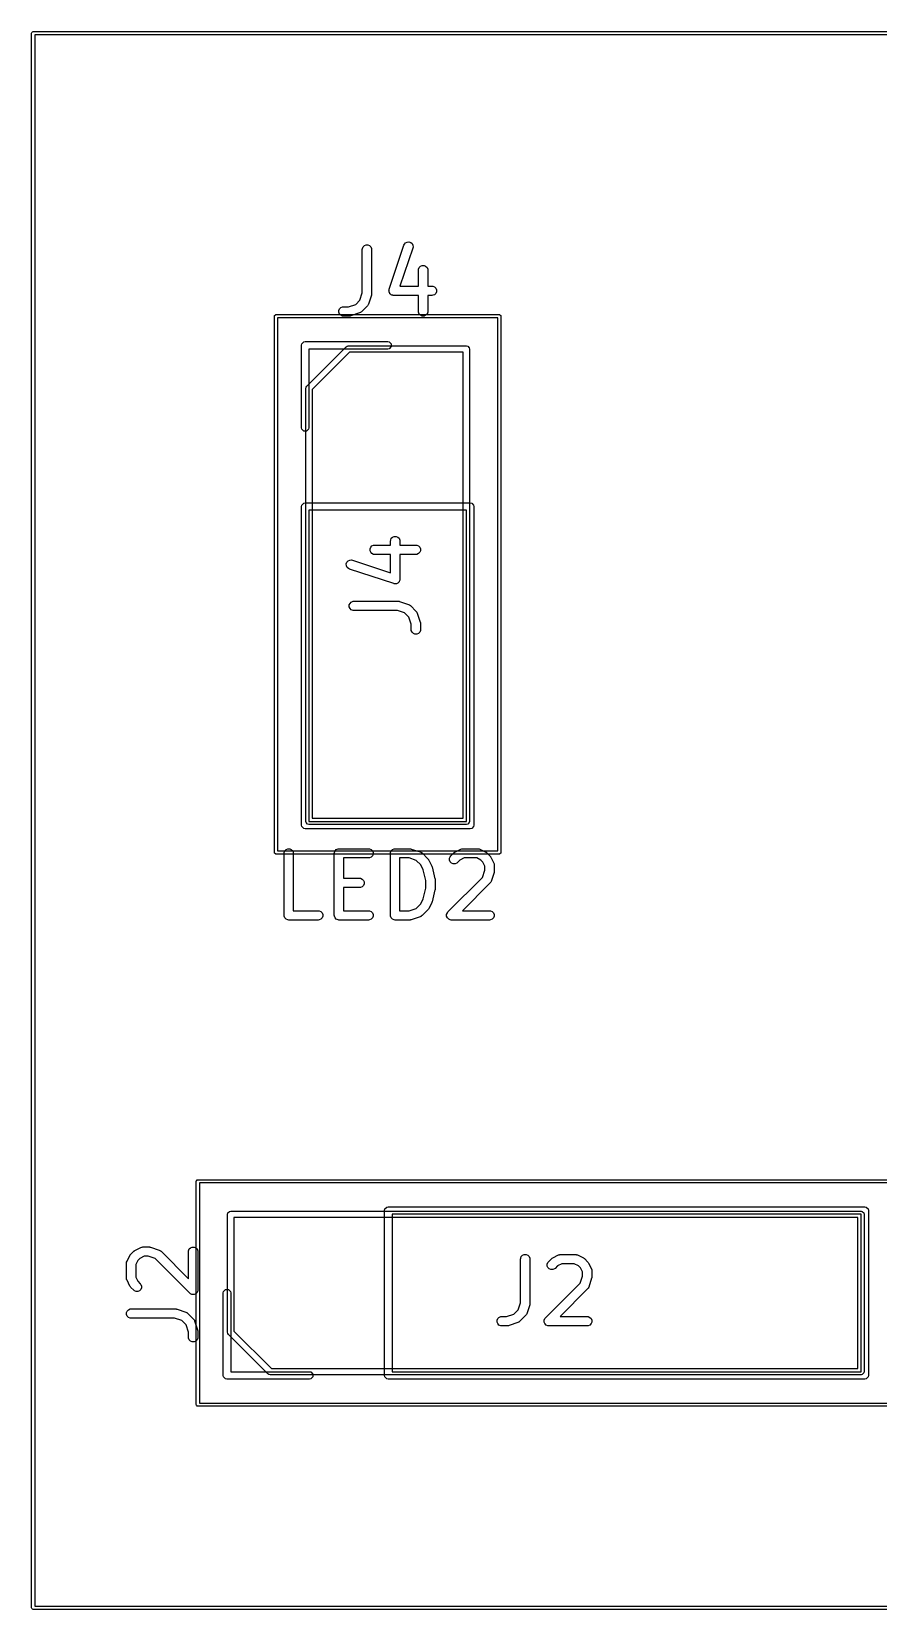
# Model space of a CAD drawing. Extents: x 0 to 1.5, y -1 to 0.
# Drawn here: x -0.001 to 0.536, y -1.001 to 0.001 of the extents above; entities that cross this region are included whole.
import ezdxf

# ---------------------------------------------------------------- set-up
doc = ezdxf.new("R2010")
doc.units = 0
doc.header["$MEASUREMENT"] = 0
doc.layers.add('BLACK', color=7, linetype='CONTINUOUS')

msp = doc.modelspace()

# ---------------------------------------------------------------- linework, layer by layer
at = {"layer": 'BLACK', "linetype": 'CONTINUOUS'}
for p, q in [((-0.001, 0), (-0.0009, 0.0004)), ((-0.001, -1), (-0.001, 0)), ((-0.0009, 0.0004), (-0.0004, 0.0009)), ((-0.0004, 0.0009), (0, 0.001)), ((0, 0.001), (1.5, 0.001)), ((0.001, -0.001), (0.001, -0.999)), ((1.499, -0.001), (0.001, -0.001)), ((0.2089, -0.1374), (0.209, -0.1368)), ((0.2089, -0.165), (0.2089, -0.1374)), ((0.209, -0.1368), (0.2094, -0.1358)), ((0.2094, -0.1358), (0.2102, -0.1349)), ((0.2102, -0.1349), (0.2113, -0.1345)), ((0.2113, -0.1345), (0.2125, -0.1345)), ((0.2125, -0.1345), (0.2135, -0.1349)), ((0.2135, -0.1349), (0.2143, -0.1358)), ((0.2143, -0.1358), (0.2148, -0.1368)), ((0.2148, -0.1368), (0.2148, -0.1374)), ((0.2148, -0.1374), (0.2148, -0.1655)), ((0.2259, -0.1627), (0.2353, -0.1346)), ((0.2409, -0.1365), (0.2328, -0.1607)), ((0.2353, -0.1346), (0.2356, -0.1341)), ((0.2356, -0.1341), (0.2363, -0.1332)), ((0.2363, -0.1332), (0.2373, -0.1327)), ((0.2373, -0.1327), (0.2385, -0.1326)), ((0.2385, -0.1326), (0.2396, -0.133)), ((0.2396, -0.133), (0.2405, -0.1337)), ((0.2405, -0.1337), (0.241, -0.1347)), ((0.2411, -0.1359), (0.2409, -0.1365)), ((0.241, -0.1347), (0.2411, -0.1359)), ((0.2445, -0.1505), (0.2446, -0.1499)), ((0.2446, -0.1499), (0.245, -0.1489)), ((0.245, -0.1489), (0.2459, -0.1481)), ((0.2459, -0.1481), (0.2469, -0.1476)), ((0.2469, -0.1476), (0.2481, -0.1476)), ((0.2481, -0.1476), (0.2491, -0.1481)), ((0.2491, -0.1481), (0.25, -0.1489)), ((0.25, -0.1489), (0.2504, -0.1499)), ((0.2504, -0.1499), (0.2504, -0.1505)), ((0.2445, -0.1607), (0.2445, -0.1505)), ((0.2504, -0.1505), (0.2504, -0.1607)), ((0.2047, -0.1723), (0.2074, -0.1695)), ((0.2074, -0.1695), (0.2089, -0.165)), ((0.2147, -0.1664), (0.2128, -0.1721)), ((0.2148, -0.1661), (0.2147, -0.1662)), ((0.2147, -0.1662), (0.2147, -0.1664)), ((0.2148, -0.1655), (0.2148, -0.1658)), ((0.2148, -0.1658), (0.2148, -0.1659)), ((0.2148, -0.1659), (0.2148, -0.166)), ((0.2148, -0.166), (0.2148, -0.1661)), ((0.2258, -0.1633), (0.2259, -0.1631)), ((0.2259, -0.1637), (0.2258, -0.1633)), ((0.2259, -0.163), (0.2259, -0.1627)), ((0.2259, -0.1631), (0.2259, -0.163)), ((0.2259, -0.1631), (0.2259, -0.1631)), ((0.2259, -0.1642), (0.2259, -0.1637)), ((0.2259, -0.1643), (0.2259, -0.1642)), ((0.2259, -0.1644), (0.2259, -0.1643)), ((0.2261, -0.1648), (0.2259, -0.1644)), ((0.2263, -0.1653), (0.2261, -0.1648)), ((0.2264, -0.1654), (0.2263, -0.1653)), ((0.2264, -0.1655), (0.2264, -0.1654)), ((0.2268, -0.1658), (0.2264, -0.1655)), ((0.2271, -0.1661), (0.2268, -0.1658)), ((0.2272, -0.1661), (0.2271, -0.1661)), ((0.2273, -0.1662), (0.2272, -0.1661)), ((0.2277, -0.1664), (0.2273, -0.1662)), ((0.2282, -0.1665), (0.2277, -0.1664)), ((0.2283, -0.1666), (0.2282, -0.1665)), ((0.2284, -0.1666), (0.2283, -0.1666)), ((0.2285, -0.1666), (0.2284, -0.1666)), ((0.2287, -0.1666), (0.2285, -0.1666)), ((0.2445, -0.1666), (0.2287, -0.1666)), ((0.2328, -0.1607), (0.2445, -0.1607)), ((0.2445, -0.1768), (0.2445, -0.1666)), ((0.2504, -0.1607), (0.2531, -0.1607)), ((0.2531, -0.1666), (0.2504, -0.1666)), ((0.2504, -0.1666), (0.2504, -0.1768)), ((0.2531, -0.1607), (0.2537, -0.1607)), ((0.2537, -0.1665), (0.2531, -0.1666)), ((0.2537, -0.1607), (0.2548, -0.1612)), ((0.2548, -0.1661), (0.2537, -0.1665)), ((0.2548, -0.1612), (0.2556, -0.162)), ((0.2556, -0.1653), (0.2548, -0.1661)), ((0.2556, -0.162), (0.256, -0.1631)), ((0.256, -0.1642), (0.2556, -0.1653)), ((0.256, -0.1631), (0.256, -0.1642)), ((0.1531, -0.1797), (0.1532, -0.1793)), ((0.1531, -0.5203), (0.1531, -0.1797)), ((0.1532, -0.1793), (0.1538, -0.1788)), ((0.1538, -0.1788), (0.1541, -0.1787)), ((0.1541, -0.1787), (0.2959, -0.1787)), ((0.194, -0.1762), (0.1944, -0.1751)), ((0.194, -0.1773), (0.194, -0.1762)), ((0.1944, -0.1784), (0.194, -0.1773)), ((0.1944, -0.1751), (0.1952, -0.1743)), ((0.1952, -0.1792), (0.1944, -0.1784)), ((0.1952, -0.1743), (0.1963, -0.1739)), ((0.1963, -0.1797), (0.1952, -0.1792)), ((0.1963, -0.1739), (0.1969, -0.1738)), ((0.1969, -0.1797), (0.1963, -0.1797)), ((0.1969, -0.1738), (0.2001, -0.1738)), ((0.2006, -0.1797), (0.1969, -0.1797)), ((0.2001, -0.1738), (0.2047, -0.1723)), ((0.2009, -0.1797), (0.2006, -0.1797)), ((0.201, -0.1797), (0.2009, -0.1797)), ((0.2011, -0.1797), (0.201, -0.1797)), ((0.2012, -0.1797), (0.2011, -0.1797)), ((0.2013, -0.1796), (0.2012, -0.1797)), ((0.2016, -0.1796), (0.2013, -0.1796)), ((0.2072, -0.1777), (0.2016, -0.1796)), ((0.2077, -0.1775), (0.2072, -0.1777)), ((0.2078, -0.1774), (0.2077, -0.1775)), ((0.2079, -0.1773), (0.2078, -0.1774)), ((0.2083, -0.177), (0.2079, -0.1773)), ((0.2121, -0.1732), (0.2083, -0.177)), ((0.2125, -0.1728), (0.2121, -0.1732)), ((0.2126, -0.1726), (0.2125, -0.1727)), ((0.2125, -0.1727), (0.2125, -0.1728)), ((0.2128, -0.1721), (0.2126, -0.1726)), ((0.2446, -0.1773), (0.2445, -0.1768)), ((0.245, -0.1784), (0.2446, -0.1773)), ((0.2459, -0.1792), (0.245, -0.1784)), ((0.2469, -0.1797), (0.2459, -0.1792)), ((0.2481, -0.1797), (0.2469, -0.1797)), ((0.2491, -0.1792), (0.2481, -0.1797)), ((0.25, -0.1784), (0.2491, -0.1792)), ((0.2504, -0.1773), (0.25, -0.1784)), ((0.2504, -0.1768), (0.2504, -0.1773)), ((0.2959, -0.1787), (0.2962, -0.1788)), ((0.2962, -0.1788), (0.2968, -0.1793)), ((0.2968, -0.1793), (0.2969, -0.1797)), ((0.2969, -0.1797), (0.2969, -0.5203)), ((0.1551, -0.1807), (0.1551, -0.5193)), ((0.2949, -0.1807), (0.1551, -0.1807)), ((0.2949, -0.5193), (0.2949, -0.1807)), ((0.1703, -0.1982), (0.1705, -0.1973)), ((0.1703, -0.2506), (0.1703, -0.1982)), ((0.1705, -0.1973), (0.1717, -0.196)), ((0.1717, -0.196), (0.1726, -0.1959)), ((0.1726, -0.1959), (0.225, -0.1959)), ((0.1736, -0.2242), (0.1986, -0.1992)), ((0.1986, -0.1992), (0.1992, -0.1988)), ((0.1992, -0.1988), (0.2, -0.1986)), ((0.2, -0.1986), (0.275, -0.1986)), ((0.225, -0.1959), (0.2259, -0.196)), ((0.2259, -0.196), (0.2272, -0.1973)), ((0.2272, -0.1991), (0.2259, -0.2004)), ((0.2272, -0.1973), (0.2272, -0.1991)), ((0.275, -0.1986), (0.2758, -0.1988)), ((0.2758, -0.1988), (0.2768, -0.1998)), ((0.2768, -0.1998), (0.277, -0.2006)), ((0.225, -0.2006), (0.175, -0.2006)), ((0.175, -0.2006), (0.175, -0.2506)), ((0.2008, -0.2026), (0.177, -0.2264)), ((0.273, -0.2026), (0.2008, -0.2026)), ((0.2259, -0.2004), (0.225, -0.2006)), ((0.273, -0.4986), (0.273, -0.2026)), ((0.277, -0.2006), (0.277, -0.5006)), ((0.173, -0.2256), (0.1732, -0.2248)), ((0.173, -0.5006), (0.173, -0.2256)), ((0.1732, -0.2248), (0.1736, -0.2242)), ((0.177, -0.2264), (0.177, -0.4986)), ((0.1705, -0.2515), (0.1703, -0.2506)), ((0.1717, -0.2528), (0.1705, -0.2515)), ((0.1735, -0.2528), (0.1717, -0.2528)), ((0.1748, -0.2515), (0.1735, -0.2528)), ((0.175, -0.2506), (0.1748, -0.2515)), ((0.1703, -0.3006), (0.1705, -0.2997)), ((0.1703, -0.503), (0.1703, -0.3006)), ((0.1705, -0.2997), (0.1717, -0.2984)), ((0.1717, -0.2984), (0.1726, -0.2982)), ((0.1726, -0.2982), (0.2774, -0.2982)), ((0.2774, -0.2982), (0.2783, -0.2984)), ((0.2783, -0.2984), (0.2795, -0.2997)), ((0.2795, -0.2997), (0.2797, -0.3006)), ((0.2797, -0.3006), (0.2797, -0.503)), ((0.175, -0.303), (0.175, -0.5006)), ((0.275, -0.303), (0.175, -0.303)), ((0.275, -0.5006), (0.275, -0.303)), ((0.2273, -0.3208), (0.2281, -0.32)), ((0.2281, -0.32), (0.2292, -0.3196)), ((0.2292, -0.3196), (0.2304, -0.3196)), ((0.2304, -0.3196), (0.2314, -0.32)), ((0.2314, -0.32), (0.2322, -0.3208)), ((0.2138, -0.3275), (0.2142, -0.3265)), ((0.2138, -0.3287), (0.2138, -0.3275)), ((0.2142, -0.3297), (0.2138, -0.3287)), ((0.2142, -0.3265), (0.215, -0.3256)), ((0.215, -0.3305), (0.2142, -0.3297)), ((0.215, -0.3256), (0.2161, -0.3252)), ((0.2161, -0.331), (0.215, -0.3305)), ((0.2161, -0.3252), (0.2167, -0.3251)), ((0.2167, -0.3251), (0.2268, -0.3251)), ((0.2268, -0.3225), (0.2269, -0.3219)), ((0.2268, -0.3251), (0.2268, -0.3225)), ((0.2269, -0.3219), (0.2273, -0.3208)), ((0.2322, -0.3208), (0.2327, -0.3219)), ((0.2327, -0.3219), (0.2327, -0.3225)), ((0.2327, -0.3225), (0.2327, -0.3251)), ((0.2327, -0.3251), (0.2429, -0.3251)), ((0.2429, -0.3251), (0.2435, -0.3252)), ((0.2435, -0.3252), (0.2445, -0.3256)), ((0.2445, -0.3305), (0.2435, -0.331)), ((0.2445, -0.3256), (0.2454, -0.3265)), ((0.2454, -0.3297), (0.2445, -0.3305)), ((0.2454, -0.3265), (0.2458, -0.3275)), ((0.2458, -0.3287), (0.2454, -0.3297)), ((0.2458, -0.3275), (0.2458, -0.3287)), ((0.1987, -0.3371), (0.1991, -0.336)), ((0.1988, -0.3382), (0.1987, -0.3371)), ((0.1993, -0.3393), (0.1988, -0.3382)), ((0.1991, -0.336), (0.1999, -0.3351)), ((0.2002, -0.34), (0.1993, -0.3393)), ((0.1999, -0.3351), (0.2009, -0.3346)), ((0.2007, -0.3403), (0.2002, -0.34)), ((0.2288, -0.3496), (0.2007, -0.3403)), ((0.2009, -0.3346), (0.202, -0.3345)), ((0.202, -0.3345), (0.2026, -0.3347)), ((0.2026, -0.3347), (0.2268, -0.3427)), ((0.2167, -0.331), (0.2161, -0.331)), ((0.2268, -0.331), (0.2167, -0.331)), ((0.2268, -0.3427), (0.2268, -0.331)), ((0.2429, -0.331), (0.2327, -0.331)), ((0.2327, -0.331), (0.2327, -0.3468)), ((0.2435, -0.331), (0.2429, -0.331)), ((0.2291, -0.3497), (0.2288, -0.3496)), ((0.2292, -0.3497), (0.2291, -0.3497)), ((0.2293, -0.3497), (0.2292, -0.3497)), ((0.2294, -0.3498), (0.2293, -0.3497)), ((0.2299, -0.3497), (0.2294, -0.3498)), ((0.2304, -0.3497), (0.2299, -0.3497)), ((0.2305, -0.3497), (0.2304, -0.3497)), ((0.2306, -0.3497), (0.2305, -0.3497)), ((0.231, -0.3495), (0.2306, -0.3497)), ((0.2314, -0.3493), (0.231, -0.3495)), ((0.2315, -0.3492), (0.2314, -0.3493)), ((0.2316, -0.3492), (0.2315, -0.3492)), ((0.2319, -0.3488), (0.2316, -0.3492)), ((0.2322, -0.3485), (0.2319, -0.3488)), ((0.2323, -0.3484), (0.2322, -0.3485)), ((0.2325, -0.3479), (0.2323, -0.3483)), ((0.2323, -0.3483), (0.2323, -0.3484)), ((0.2327, -0.3474), (0.2325, -0.3479)), ((0.2327, -0.3468), (0.2327, -0.3471)), ((0.2327, -0.3471), (0.2327, -0.3472)), ((0.2327, -0.3472), (0.2327, -0.3473)), ((0.2327, -0.3473), (0.2327, -0.3474)), ((0.2006, -0.3631), (0.2011, -0.3621)), ((0.2006, -0.3643), (0.2006, -0.3631)), ((0.2011, -0.3654), (0.2006, -0.3643)), ((0.2011, -0.3621), (0.2019, -0.3613)), ((0.2019, -0.3662), (0.2011, -0.3654)), ((0.2019, -0.3613), (0.203, -0.3608)), ((0.203, -0.3666), (0.2019, -0.3662)), ((0.203, -0.3608), (0.2035, -0.3608)), ((0.2035, -0.3667), (0.203, -0.3666)), ((0.2035, -0.3608), (0.2317, -0.3608)), ((0.2312, -0.3667), (0.2035, -0.3667)), ((0.2357, -0.3682), (0.2312, -0.3667)), ((0.2317, -0.3608), (0.2319, -0.3608)), ((0.2319, -0.3608), (0.232, -0.3608)), ((0.232, -0.3608), (0.2321, -0.3608)), ((0.2321, -0.3608), (0.2322, -0.3608)), ((0.2322, -0.3608), (0.2323, -0.3608)), ((0.2323, -0.3608), (0.2326, -0.3609)), ((0.2326, -0.3609), (0.2382, -0.3628)), ((0.2385, -0.3709), (0.2357, -0.3682)), ((0.2382, -0.3628), (0.2387, -0.363)), ((0.2387, -0.363), (0.2388, -0.3631)), ((0.2388, -0.3631), (0.2389, -0.3631)), ((0.2389, -0.3631), (0.2394, -0.3635)), ((0.2394, -0.3635), (0.2431, -0.3673)), ((0.2431, -0.3673), (0.2435, -0.3677)), ((0.2435, -0.3677), (0.2435, -0.3678)), ((0.2435, -0.3678), (0.2436, -0.3679)), ((0.2436, -0.3679), (0.2438, -0.3684)), ((0.2438, -0.3684), (0.2457, -0.374)), ((0.24, -0.3754), (0.2385, -0.3709)), ((0.24, -0.3787), (0.24, -0.3754)), ((0.24, -0.3793), (0.24, -0.3787)), ((0.2405, -0.3804), (0.24, -0.3793)), ((0.2413, -0.3812), (0.2405, -0.3804)), ((0.2454, -0.3804), (0.2445, -0.3812)), ((0.2458, -0.3793), (0.2454, -0.3804)), ((0.2457, -0.374), (0.2458, -0.3743)), ((0.2458, -0.3743), (0.2458, -0.3744)), ((0.2458, -0.3744), (0.2458, -0.3745)), ((0.2458, -0.3745), (0.2458, -0.3746)), ((0.2458, -0.3746), (0.2458, -0.3747)), ((0.2458, -0.3747), (0.2459, -0.375)), ((0.2459, -0.3787), (0.2458, -0.3793)), ((0.2459, -0.375), (0.2459, -0.3787)), ((0.2423, -0.3816), (0.2413, -0.3812)), ((0.2435, -0.3816), (0.2423, -0.3816)), ((0.2445, -0.3812), (0.2435, -0.3816)), ((0.1732, -0.5013), (0.173, -0.5006)), ((0.175, -0.5006), (0.275, -0.5006)), ((0.177, -0.4986), (0.273, -0.4986)), ((0.277, -0.5006), (0.2768, -0.5013)), ((0.1705, -0.5039), (0.1703, -0.503)), ((0.1717, -0.5051), (0.1705, -0.5039)), ((0.1726, -0.5053), (0.1717, -0.5051)), ((0.2774, -0.5053), (0.1726, -0.5053)), ((0.1742, -0.5024), (0.1732, -0.5013)), ((0.175, -0.5026), (0.1742, -0.5024)), ((0.275, -0.5026), (0.175, -0.5026)), ((0.2758, -0.5024), (0.275, -0.5026)), ((0.2768, -0.5013), (0.2758, -0.5024)), ((0.2783, -0.5051), (0.2774, -0.5053)), ((0.2795, -0.5039), (0.2783, -0.5051)), ((0.2797, -0.503), (0.2795, -0.5039)), ((0.1532, -0.5207), (0.1531, -0.5203)), ((0.1538, -0.5212), (0.1532, -0.5207)), ((0.1551, -0.5193), (0.2949, -0.5193)), ((0.1592, -0.5209), (0.1593, -0.5203)), ((0.1592, -0.5602), (0.1592, -0.5209)), ((0.1593, -0.5203), (0.1597, -0.5192)), ((0.1597, -0.5192), (0.1606, -0.5184)), ((0.1606, -0.5184), (0.1616, -0.518)), ((0.1616, -0.518), (0.1628, -0.518)), ((0.1628, -0.518), (0.1638, -0.5184)), ((0.1638, -0.5184), (0.1647, -0.5192)), ((0.1647, -0.5192), (0.1651, -0.5203)), ((0.1651, -0.5203), (0.1651, -0.5209)), ((0.1651, -0.5209), (0.1651, -0.5573)), ((0.1911, -0.5209), (0.1912, -0.5203)), ((0.1911, -0.5602), (0.1911, -0.5209)), ((0.1912, -0.5203), (0.1916, -0.5192)), ((0.1916, -0.5192), (0.1924, -0.5184)), ((0.1924, -0.5184), (0.1935, -0.518)), ((0.1935, -0.518), (0.1941, -0.5179)), ((0.1941, -0.5179), (0.2128, -0.5179)), ((0.2128, -0.5179), (0.2134, -0.518)), ((0.2134, -0.518), (0.2145, -0.5184)), ((0.2145, -0.5184), (0.2153, -0.5192)), ((0.2153, -0.5192), (0.2157, -0.5203)), ((0.2157, -0.5203), (0.2157, -0.5214)), ((0.2267, -0.5209), (0.2268, -0.5203)), ((0.2267, -0.5602), (0.2267, -0.5209)), ((0.2268, -0.5203), (0.2272, -0.5192)), ((0.2272, -0.5192), (0.228, -0.5184)), ((0.228, -0.5184), (0.2291, -0.518)), ((0.2291, -0.518), (0.2297, -0.5179)), ((0.2297, -0.5179), (0.2391, -0.5179)), ((0.2391, -0.5179), (0.2394, -0.5179)), ((0.2394, -0.5179), (0.2394, -0.5179)), ((0.2394, -0.5179), (0.2395, -0.518)), ((0.2395, -0.518), (0.2396, -0.518)), ((0.2396, -0.518), (0.2397, -0.518)), ((0.2397, -0.518), (0.24, -0.5181)), ((0.24, -0.5181), (0.2456, -0.5199)), ((0.2456, -0.5199), (0.2461, -0.5202)), ((0.2461, -0.5202), (0.2462, -0.5202)), ((0.2462, -0.5202), (0.2463, -0.5203)), ((0.2463, -0.5203), (0.2468, -0.5206)), ((0.2468, -0.5206), (0.2505, -0.5244)), ((0.2651, -0.5225), (0.267, -0.5206)), ((0.267, -0.5206), (0.2672, -0.5205)), ((0.2672, -0.5204), (0.2673, -0.5203)), ((0.2672, -0.5205), (0.2672, -0.5204)), ((0.2673, -0.5203), (0.2674, -0.5203)), ((0.2674, -0.5203), (0.2675, -0.5202)), ((0.2675, -0.5202), (0.2677, -0.5201)), ((0.2677, -0.5201), (0.2715, -0.5182)), ((0.2715, -0.5182), (0.272, -0.518)), ((0.272, -0.518), (0.2721, -0.518)), ((0.2721, -0.518), (0.2722, -0.518)), ((0.2722, -0.518), (0.2728, -0.5179)), ((0.2728, -0.5179), (0.2822, -0.5179)), ((0.2822, -0.5179), (0.2828, -0.518)), ((0.2828, -0.518), (0.2829, -0.518)), ((0.2829, -0.518), (0.283, -0.518)), ((0.283, -0.518), (0.2835, -0.5182)), ((0.2835, -0.5182), (0.2873, -0.5201)), ((0.2873, -0.5201), (0.2875, -0.5202)), ((0.2875, -0.5202), (0.2876, -0.5203)), ((0.2876, -0.5203), (0.2877, -0.5203)), ((0.2877, -0.5203), (0.2877, -0.5204)), ((0.2877, -0.5204), (0.2878, -0.5205)), ((0.2878, -0.5205), (0.288, -0.5206)), ((0.288, -0.5206), (0.2899, -0.5225)), ((0.2968, -0.5207), (0.2962, -0.5212)), ((0.2969, -0.5203), (0.2968, -0.5207)), ((0.1541, -0.5213), (0.1538, -0.5212)), ((0.2959, -0.5213), (0.1541, -0.5213)), ((0.2128, -0.5238), (0.197, -0.5238)), ((0.197, -0.5238), (0.197, -0.5367)), ((0.2134, -0.5238), (0.2128, -0.5238)), ((0.2145, -0.5233), (0.2134, -0.5238)), ((0.2153, -0.5225), (0.2145, -0.5233)), ((0.2157, -0.5214), (0.2153, -0.5225)), ((0.2386, -0.5238), (0.2326, -0.5238)), ((0.2326, -0.5238), (0.2326, -0.5573)), ((0.2431, -0.5253), (0.2386, -0.5238)), ((0.246, -0.5282), (0.2431, -0.5253)), ((0.2475, -0.5313), (0.246, -0.5282)), ((0.2505, -0.5244), (0.2507, -0.5246)), ((0.2507, -0.5246), (0.2508, -0.5247)), ((0.2508, -0.5247), (0.2508, -0.5248)), ((0.2508, -0.5248), (0.2509, -0.5248)), ((0.2509, -0.5248), (0.2509, -0.5249)), ((0.2509, -0.5249), (0.2511, -0.5252)), ((0.2511, -0.5252), (0.253, -0.5289)), ((0.253, -0.5289), (0.253, -0.529)), ((0.253, -0.529), (0.253, -0.529)), ((0.253, -0.529), (0.2531, -0.5292)), ((0.2531, -0.5292), (0.2532, -0.5295)), ((0.2532, -0.5295), (0.2532, -0.5295)), ((0.2532, -0.5295), (0.2532, -0.5295)), ((0.2532, -0.5295), (0.255, -0.537)), ((0.2643, -0.524), (0.2647, -0.523)), ((0.2643, -0.5252), (0.2643, -0.524)), ((0.2647, -0.5262), (0.2643, -0.5252)), ((0.2647, -0.523), (0.2651, -0.5225)), ((0.2655, -0.5271), (0.2647, -0.5262)), ((0.2666, -0.5275), (0.2655, -0.5271)), ((0.2678, -0.5275), (0.2666, -0.5275)), ((0.2688, -0.5271), (0.2678, -0.5275)), ((0.2693, -0.5267), (0.2688, -0.5271)), ((0.2708, -0.5252), (0.2693, -0.5267)), ((0.2735, -0.5238), (0.2708, -0.5252)), ((0.2815, -0.5238), (0.2735, -0.5238)), ((0.2842, -0.5252), (0.2815, -0.5238)), ((0.2854, -0.5264), (0.2842, -0.5252)), ((0.2867, -0.5291), (0.2854, -0.5264)), ((0.2867, -0.5316), (0.2867, -0.5291)), ((0.2899, -0.5225), (0.2901, -0.5227)), ((0.2901, -0.5227), (0.2901, -0.5228)), ((0.2901, -0.5228), (0.2902, -0.5229)), ((0.2902, -0.5229), (0.2903, -0.523)), ((0.2903, -0.523), (0.2903, -0.523)), ((0.2903, -0.523), (0.2904, -0.5233)), ((0.2904, -0.5233), (0.2923, -0.527)), ((0.2923, -0.527), (0.2925, -0.5276)), ((0.2925, -0.5276), (0.2925, -0.5277)), ((0.2925, -0.5277), (0.2926, -0.5278)), ((0.2926, -0.5278), (0.2926, -0.5284)), ((0.2926, -0.5284), (0.2926, -0.5321)), ((0.2962, -0.5212), (0.2959, -0.5213)), ((0.197, -0.5367), (0.2072, -0.5367)), ((0.2072, -0.5367), (0.2078, -0.5367)), ((0.2078, -0.5367), (0.2088, -0.5372)), ((0.2088, -0.5372), (0.2096, -0.538)), ((0.2096, -0.538), (0.2101, -0.539)), ((0.2101, -0.5402), (0.2096, -0.5412)), ((0.2101, -0.539), (0.2101, -0.5402)), ((0.2492, -0.5381), (0.2475, -0.5313)), ((0.2492, -0.543), (0.2492, -0.5381)), ((0.255, -0.537), (0.2551, -0.5371)), ((0.2551, -0.5371), (0.2551, -0.5372)), ((0.2551, -0.5372), (0.2551, -0.5374)), ((0.2551, -0.5374), (0.2551, -0.5376)), ((0.2551, -0.5376), (0.2551, -0.5376)), ((0.2551, -0.5376), (0.2551, -0.5377)), ((0.2551, -0.5377), (0.2551, -0.5434)), ((0.2632, -0.5581), (0.2852, -0.5361)), ((0.2899, -0.5398), (0.2724, -0.5573)), ((0.2852, -0.5361), (0.2867, -0.5316)), ((0.2903, -0.5394), (0.2899, -0.5398)), ((0.2904, -0.5392), (0.2903, -0.5393)), ((0.2903, -0.5393), (0.2903, -0.5394)), ((0.2906, -0.5387), (0.2904, -0.5392)), ((0.2925, -0.533), (0.2906, -0.5387)), ((0.2926, -0.5327), (0.2925, -0.5328)), ((0.2925, -0.5328), (0.2925, -0.533)), ((0.2926, -0.5321), (0.2926, -0.5324)), ((0.2926, -0.5324), (0.2926, -0.5325)), ((0.2926, -0.5325), (0.2926, -0.5326)), ((0.2926, -0.5326), (0.2926, -0.5327)), ((0.2072, -0.5426), (0.197, -0.5426)), ((0.197, -0.5426), (0.197, -0.5573)), ((0.2078, -0.5425), (0.2072, -0.5426)), ((0.2088, -0.5421), (0.2078, -0.5425)), ((0.2096, -0.5412), (0.2088, -0.5421)), ((0.246, -0.5529), (0.2475, -0.5498)), ((0.2475, -0.5498), (0.2492, -0.543)), ((0.255, -0.5441), (0.2532, -0.5516)), ((0.2551, -0.544), (0.255, -0.5441)), ((0.2551, -0.5434), (0.2551, -0.5435)), ((0.2551, -0.5435), (0.2551, -0.5435)), ((0.2551, -0.5435), (0.2551, -0.5437)), ((0.2551, -0.5437), (0.2551, -0.5439)), ((0.2551, -0.5439), (0.2551, -0.544)), ((0.1593, -0.5608), (0.1592, -0.5602)), ((0.1597, -0.5619), (0.1593, -0.5608)), ((0.1651, -0.5573), (0.1809, -0.5573)), ((0.1809, -0.5573), (0.1815, -0.5573)), ((0.1815, -0.5573), (0.1826, -0.5578)), ((0.1826, -0.5578), (0.1834, -0.5586)), ((0.1834, -0.5586), (0.1838, -0.5597)), ((0.1838, -0.5608), (0.1834, -0.5619)), ((0.1838, -0.5597), (0.1838, -0.5608)), ((0.1912, -0.5608), (0.1911, -0.5602)), ((0.1916, -0.5619), (0.1912, -0.5608)), ((0.197, -0.5573), (0.2128, -0.5573)), ((0.2128, -0.5573), (0.2134, -0.5573)), ((0.2134, -0.5573), (0.2145, -0.5578)), ((0.2145, -0.5578), (0.2153, -0.5586)), ((0.2153, -0.5586), (0.2157, -0.5597)), ((0.2157, -0.5608), (0.2153, -0.5619)), ((0.2157, -0.5597), (0.2157, -0.5608)), ((0.2268, -0.5608), (0.2267, -0.5602)), ((0.2272, -0.5619), (0.2268, -0.5608)), ((0.2326, -0.5573), (0.2386, -0.5573)), ((0.2386, -0.5573), (0.2431, -0.5558)), ((0.2431, -0.5558), (0.246, -0.5529)), ((0.2461, -0.5609), (0.2456, -0.5612)), ((0.2462, -0.5609), (0.2461, -0.5609)), ((0.2463, -0.5608), (0.2462, -0.5609)), ((0.2468, -0.5604), (0.2463, -0.5608)), ((0.2505, -0.5567), (0.2468, -0.5604)), ((0.2507, -0.5565), (0.2505, -0.5567)), ((0.2508, -0.5564), (0.2507, -0.5565)), ((0.2509, -0.5562), (0.2508, -0.5563)), ((0.2508, -0.5563), (0.2508, -0.5564)), ((0.2511, -0.5559), (0.2509, -0.5562)), ((0.2509, -0.5562), (0.2509, -0.5562)), ((0.253, -0.5522), (0.2511, -0.5559)), ((0.2531, -0.5519), (0.253, -0.5521)), ((0.253, -0.5521), (0.253, -0.5521)), ((0.253, -0.5521), (0.253, -0.5522)), ((0.2532, -0.5516), (0.2531, -0.5519)), ((0.2532, -0.5516), (0.2532, -0.5516)), ((0.2532, -0.5516), (0.2532, -0.5516)), ((0.2624, -0.5597), (0.2629, -0.5586)), ((0.2624, -0.5608), (0.2624, -0.5597)), ((0.2629, -0.5619), (0.2624, -0.5608)), ((0.2629, -0.5586), (0.2632, -0.5581)), ((0.2724, -0.5573), (0.2897, -0.5573)), ((0.2897, -0.5573), (0.2903, -0.5573)), ((0.2903, -0.5573), (0.2913, -0.5578)), ((0.2913, -0.5578), (0.2921, -0.5586)), ((0.2921, -0.5586), (0.2926, -0.5597)), ((0.2926, -0.5608), (0.2921, -0.5619)), ((0.2926, -0.5597), (0.2926, -0.5608)), ((0.1606, -0.5627), (0.1597, -0.5619)), ((0.1616, -0.5631), (0.1606, -0.5627)), ((0.1622, -0.5632), (0.1616, -0.5631)), ((0.1809, -0.5632), (0.1622, -0.5632)), ((0.1815, -0.5631), (0.1809, -0.5632)), ((0.1826, -0.5627), (0.1815, -0.5631)), ((0.1834, -0.5619), (0.1826, -0.5627)), ((0.1924, -0.5627), (0.1916, -0.5619)), ((0.1935, -0.5631), (0.1924, -0.5627)), ((0.1941, -0.5632), (0.1935, -0.5631)), ((0.2128, -0.5632), (0.1941, -0.5632)), ((0.2134, -0.5631), (0.2128, -0.5632)), ((0.2145, -0.5627), (0.2134, -0.5631)), ((0.2153, -0.5619), (0.2145, -0.5627)), ((0.228, -0.5627), (0.2272, -0.5619)), ((0.2291, -0.5631), (0.228, -0.5627)), ((0.2297, -0.5632), (0.2291, -0.5631)), ((0.2391, -0.5632), (0.2297, -0.5632)), ((0.2394, -0.5632), (0.2391, -0.5632)), ((0.2395, -0.5631), (0.2394, -0.5632)), ((0.2394, -0.5632), (0.2394, -0.5632)), ((0.2396, -0.5631), (0.2395, -0.5631)), ((0.2397, -0.5631), (0.2396, -0.5631)), ((0.24, -0.563), (0.2397, -0.5631)), ((0.2456, -0.5612), (0.24, -0.563)), ((0.2637, -0.5627), (0.2629, -0.5619)), ((0.2647, -0.5631), (0.2637, -0.5627)), ((0.2653, -0.5632), (0.2647, -0.5631)), ((0.2897, -0.5632), (0.2653, -0.5632)), ((0.2903, -0.5631), (0.2897, -0.5632)), ((0.2913, -0.5627), (0.2903, -0.5631)), ((0.2921, -0.5619), (0.2913, -0.5627)), ((0.1035, -0.7291), (0.1036, -0.7288)), ((0.1035, -0.8709), (0.1035, -0.7291)), ((0.1036, -0.7288), (0.1042, -0.7282)), ((0.1042, -0.7282), (0.1045, -0.7281)), ((0.1045, -0.7281), (0.5455, -0.7281)), ((0.1055, -0.7301), (0.1055, -0.8699)), ((0.5445, -0.7301), (0.1055, -0.7301)), ((0.1234, -0.75), (0.1236, -0.7492)), ((0.1234, -0.825), (0.1234, -0.75)), ((0.1236, -0.7492), (0.1246, -0.7482)), ((0.1246, -0.7482), (0.1254, -0.748)), ((0.1254, -0.748), (0.5254, -0.748)), ((0.223, -0.7476), (0.2232, -0.7467)), ((0.223, -0.8524), (0.223, -0.7476)), ((0.2232, -0.7467), (0.2245, -0.7455)), ((0.2245, -0.7455), (0.2254, -0.7453)), ((0.2254, -0.7453), (0.5278, -0.7453)), ((0.2278, -0.75), (0.2278, -0.85)), ((0.5254, -0.75), (0.2278, -0.75)), ((0.5254, -0.748), (0.5261, -0.7482)), ((0.5254, -0.85), (0.5254, -0.75)), ((0.5261, -0.7482), (0.5272, -0.7492)), ((0.5272, -0.7492), (0.5274, -0.75)), ((0.5274, -0.75), (0.5274, -0.85)), ((0.5278, -0.7453), (0.5287, -0.7455)), ((0.5287, -0.7455), (0.5299, -0.7467)), ((0.5299, -0.7467), (0.5301, -0.7476)), ((0.5301, -0.7476), (0.5301, -0.8524)), ((0.1274, -0.752), (0.1274, -0.8242)), ((0.5234, -0.752), (0.1274, -0.752)), ((0.5234, -0.848), (0.5234, -0.752)), ((0.0646, -0.773), (0.0684, -0.7711)), ((0.0684, -0.7711), (0.0689, -0.7709)), ((0.0689, -0.7709), (0.069, -0.7709)), ((0.069, -0.7709), (0.0691, -0.7709)), ((0.0691, -0.7709), (0.0697, -0.7708)), ((0.0697, -0.7708), (0.0734, -0.7708)), ((0.0734, -0.7708), (0.0737, -0.7708)), ((0.0737, -0.7708), (0.0738, -0.7708)), ((0.0738, -0.7708), (0.0739, -0.7708)), ((0.0739, -0.7708), (0.074, -0.7709)), ((0.074, -0.7709), (0.0741, -0.7709)), ((0.0741, -0.7709), (0.0744, -0.771)), ((0.0744, -0.771), (0.08, -0.7728)), ((0.0991, -0.7721), (0.0999, -0.7713)), ((0.0999, -0.7713), (0.101, -0.7709)), ((0.101, -0.7709), (0.1021, -0.7709)), ((0.1021, -0.7709), (0.1032, -0.7713)), ((0.1032, -0.7713), (0.104, -0.7721)), ((0.0592, -0.7813), (0.0593, -0.7807)), ((0.0592, -0.7906), (0.0592, -0.7813)), ((0.0593, -0.7805), (0.0596, -0.7799)), ((0.0593, -0.7806), (0.0593, -0.7805)), ((0.0593, -0.7807), (0.0593, -0.7806)), ((0.0596, -0.7799), (0.0614, -0.7762)), ((0.0614, -0.7762), (0.0616, -0.7759)), ((0.0616, -0.7759), (0.0617, -0.7758)), ((0.0616, -0.7759), (0.0616, -0.7759)), ((0.0617, -0.7757), (0.0618, -0.7756)), ((0.0617, -0.7758), (0.0617, -0.7757)), ((0.0618, -0.7756), (0.062, -0.7754)), ((0.062, -0.7754), (0.0639, -0.7735)), ((0.0639, -0.7735), (0.0641, -0.7734)), ((0.0641, -0.7733), (0.0642, -0.7732)), ((0.0641, -0.7734), (0.0641, -0.7733)), ((0.0642, -0.7732), (0.0643, -0.7732)), ((0.0643, -0.7732), (0.0644, -0.7731)), ((0.0644, -0.7731), (0.0646, -0.773)), ((0.0665, -0.7793), (0.0652, -0.7819)), ((0.0677, -0.7781), (0.0665, -0.7793)), ((0.0704, -0.7767), (0.0677, -0.7781)), ((0.073, -0.7767), (0.0704, -0.7767)), ((0.0775, -0.7782), (0.073, -0.7767)), ((0.0995, -0.8002), (0.0775, -0.7782)), ((0.08, -0.7728), (0.0805, -0.7731)), ((0.0805, -0.7731), (0.0806, -0.7731)), ((0.0806, -0.7731), (0.0807, -0.7732)), ((0.0807, -0.7732), (0.0812, -0.7735)), ((0.0812, -0.7735), (0.0986, -0.791)), ((0.0986, -0.7738), (0.0987, -0.7732)), ((0.0986, -0.791), (0.0986, -0.7738)), ((0.0987, -0.7732), (0.0991, -0.7721)), ((0.104, -0.7721), (0.1045, -0.7732)), ((0.1045, -0.7732), (0.1045, -0.7738)), ((0.1045, -0.7738), (0.1045, -0.7981)), ((0.3093, -0.7785), (0.3094, -0.778)), ((0.3093, -0.8062), (0.3093, -0.7785)), ((0.3094, -0.778), (0.3098, -0.7769)), ((0.3098, -0.7769), (0.3106, -0.7761)), ((0.3106, -0.7761), (0.3117, -0.7756)), ((0.3117, -0.7756), (0.3128, -0.7756)), ((0.3128, -0.7756), (0.3139, -0.7761)), ((0.3139, -0.7761), (0.3147, -0.7769)), ((0.3147, -0.7769), (0.3152, -0.778)), ((0.3152, -0.778), (0.3152, -0.7785)), ((0.3152, -0.7785), (0.3152, -0.8067)), ((0.3262, -0.7817), (0.3267, -0.7806)), ((0.3267, -0.7806), (0.3271, -0.7802)), ((0.3271, -0.7802), (0.3289, -0.7783)), ((0.3289, -0.7783), (0.3292, -0.7781)), ((0.3292, -0.7781), (0.3293, -0.778)), ((0.3292, -0.7781), (0.3292, -0.7781)), ((0.3293, -0.778), (0.3294, -0.778)), ((0.3294, -0.7779), (0.3297, -0.7778)), ((0.3294, -0.778), (0.3294, -0.7779)), ((0.3297, -0.7778), (0.3334, -0.7759)), ((0.3355, -0.7815), (0.3328, -0.7828)), ((0.3334, -0.7759), (0.334, -0.7757)), ((0.334, -0.7757), (0.3341, -0.7757)), ((0.3341, -0.7757), (0.3342, -0.7756)), ((0.3342, -0.7756), (0.3348, -0.7756)), ((0.3348, -0.7756), (0.3441, -0.7756)), ((0.3434, -0.7815), (0.3355, -0.7815)), ((0.3461, -0.7828), (0.3434, -0.7815)), ((0.3441, -0.7756), (0.3447, -0.7756)), ((0.3447, -0.7756), (0.3448, -0.7757)), ((0.3448, -0.7757), (0.3449, -0.7757)), ((0.3449, -0.7757), (0.3455, -0.7759)), ((0.3455, -0.7759), (0.3492, -0.7778)), ((0.3492, -0.7778), (0.3495, -0.7779)), ((0.3495, -0.7779), (0.3495, -0.778)), ((0.3495, -0.778), (0.3496, -0.778)), ((0.3496, -0.778), (0.3497, -0.7781)), ((0.3497, -0.7781), (0.3498, -0.7781)), ((0.3498, -0.7781), (0.35, -0.7783)), ((0.35, -0.7783), (0.3519, -0.7802)), ((0.3519, -0.7802), (0.352, -0.7804)), ((0.352, -0.7804), (0.3521, -0.7805)), ((0.3521, -0.7805), (0.3522, -0.7806)), ((0.3522, -0.7806), (0.3522, -0.7806)), ((0.3522, -0.7806), (0.3523, -0.7807)), ((0.3523, -0.7807), (0.3524, -0.781)), ((0.3524, -0.781), (0.3543, -0.7847)), ((0.0593, -0.7912), (0.0592, -0.7906)), ((0.0593, -0.7913), (0.0593, -0.7912)), ((0.0593, -0.7914), (0.0593, -0.7913)), ((0.0596, -0.7919), (0.0593, -0.7914)), ((0.0652, -0.7819), (0.0652, -0.7899)), ((0.0652, -0.7899), (0.0665, -0.7926)), ((0.3262, -0.7829), (0.3262, -0.7817)), ((0.3267, -0.7839), (0.3262, -0.7829)), ((0.3275, -0.7847), (0.3267, -0.7839)), ((0.3286, -0.7852), (0.3275, -0.7847)), ((0.3297, -0.7852), (0.3286, -0.7852)), ((0.3308, -0.7847), (0.3297, -0.7852)), ((0.3312, -0.7844), (0.3308, -0.7847)), ((0.3328, -0.7828), (0.3312, -0.7844)), ((0.3473, -0.784), (0.3461, -0.7828)), ((0.3472, -0.7938), (0.3487, -0.7893)), ((0.3487, -0.7867), (0.3473, -0.784)), ((0.3487, -0.7893), (0.3487, -0.7867)), ((0.3544, -0.7907), (0.3526, -0.7963)), ((0.3543, -0.7847), (0.3545, -0.7853)), ((0.3545, -0.7904), (0.3544, -0.7907)), ((0.3545, -0.7853), (0.3545, -0.7854)), ((0.3545, -0.7854), (0.3545, -0.7855)), ((0.3545, -0.7855), (0.3546, -0.786)), ((0.3546, -0.7902), (0.3545, -0.7903)), ((0.3545, -0.7903), (0.3545, -0.7904)), ((0.3545, -0.7904), (0.3545, -0.7904)), ((0.3546, -0.786), (0.3546, -0.7898)), ((0.3546, -0.7898), (0.3546, -0.7901)), ((0.3546, -0.7901), (0.3546, -0.7902)), ((0.0614, -0.7957), (0.0596, -0.7919)), ((0.0616, -0.7959), (0.0614, -0.7957)), ((0.0616, -0.796), (0.0616, -0.7959)), ((0.0617, -0.7961), (0.0616, -0.796)), ((0.0617, -0.7962), (0.0617, -0.7961)), ((0.0618, -0.7962), (0.0617, -0.7962)), ((0.062, -0.7965), (0.0618, -0.7962)), ((0.0639, -0.7983), (0.062, -0.7965)), ((0.0643, -0.7987), (0.0639, -0.7983)), ((0.0654, -0.7991), (0.0643, -0.7987)), ((0.0665, -0.7991), (0.0654, -0.7991)), ((0.0665, -0.7926), (0.068, -0.7942)), ((0.0676, -0.7987), (0.0665, -0.7991)), ((0.0684, -0.7979), (0.0676, -0.7987)), ((0.068, -0.7942), (0.0684, -0.7946)), ((0.0684, -0.7946), (0.0688, -0.7957)), ((0.0688, -0.7968), (0.0684, -0.7979)), ((0.0688, -0.7957), (0.0688, -0.7968)), ((0.0999, -0.8006), (0.0995, -0.8002)), ((0.1007, -0.8009), (0.0999, -0.8006)), ((0.101, -0.801), (0.1007, -0.8009)), ((0.1021, -0.801), (0.101, -0.801)), ((0.101, -0.801), (0.101, -0.801)), ((0.1032, -0.8006), (0.1021, -0.801)), ((0.104, -0.7998), (0.1032, -0.8006)), ((0.1043, -0.799), (0.104, -0.7998)), ((0.1045, -0.7987), (0.1043, -0.799)), ((0.1045, -0.7981), (0.1045, -0.7987)), ((0.1207, -0.8), (0.1208, -0.7991)), ((0.1207, -0.8524), (0.1207, -0.8)), ((0.1208, -0.7991), (0.1221, -0.7978)), ((0.1221, -0.7978), (0.1239, -0.7978)), ((0.1239, -0.7978), (0.1252, -0.7991)), ((0.1252, -0.7991), (0.1254, -0.8)), ((0.1254, -0.8), (0.1254, -0.85)), ((0.3252, -0.8158), (0.3472, -0.7938)), ((0.3519, -0.7975), (0.3344, -0.815)), ((0.3522, -0.797), (0.3519, -0.7975)), ((0.3523, -0.797), (0.3522, -0.797)), ((0.3526, -0.7963), (0.3523, -0.7969)), ((0.3523, -0.7969), (0.3523, -0.797)), ((0.0593, -0.8125), (0.0597, -0.8115)), ((0.0597, -0.8115), (0.0606, -0.8107)), ((0.0606, -0.8107), (0.0616, -0.8102)), ((0.0616, -0.8102), (0.0622, -0.8102)), ((0.0622, -0.8102), (0.0903, -0.8102)), ((0.0903, -0.8102), (0.0906, -0.8102)), ((0.0906, -0.8102), (0.0907, -0.8102)), ((0.0907, -0.8102), (0.0908, -0.8102)), ((0.0908, -0.8102), (0.0909, -0.8102)), ((0.0909, -0.8102), (0.091, -0.8103)), ((0.091, -0.8103), (0.0913, -0.8103)), ((0.0913, -0.8103), (0.0969, -0.8122)), ((0.3051, -0.8135), (0.3078, -0.8107)), ((0.3078, -0.8107), (0.3093, -0.8062)), ((0.3151, -0.8076), (0.3132, -0.8132)), ((0.3152, -0.8072), (0.3151, -0.8073)), ((0.3151, -0.8073), (0.3151, -0.8076)), ((0.3152, -0.8067), (0.3152, -0.8069)), ((0.3152, -0.8069), (0.3152, -0.807)), ((0.3152, -0.807), (0.3152, -0.8071)), ((0.3152, -0.8071), (0.3152, -0.8072)), ((0.0593, -0.8137), (0.0593, -0.8125)), ((0.0597, -0.8148), (0.0593, -0.8137)), ((0.0606, -0.8156), (0.0597, -0.8148)), ((0.0616, -0.816), (0.0606, -0.8156)), ((0.0622, -0.8161), (0.0616, -0.816)), ((0.0898, -0.8161), (0.0622, -0.8161)), ((0.0943, -0.8176), (0.0898, -0.8161)), ((0.0971, -0.8203), (0.0943, -0.8176)), ((0.0969, -0.8122), (0.0974, -0.8124)), ((0.0986, -0.8249), (0.0971, -0.8203)), ((0.0974, -0.8124), (0.0975, -0.8125)), ((0.0975, -0.8125), (0.0976, -0.8125)), ((0.0976, -0.8125), (0.098, -0.8129)), ((0.098, -0.8129), (0.1018, -0.8167)), ((0.1018, -0.8167), (0.1021, -0.8171)), ((0.1021, -0.8171), (0.1022, -0.8172)), ((0.1022, -0.8172), (0.1023, -0.8173)), ((0.1023, -0.8173), (0.1025, -0.8178)), ((0.1025, -0.8178), (0.1044, -0.8234)), ((0.2944, -0.8173), (0.2948, -0.8163)), ((0.2944, -0.8185), (0.2944, -0.8173)), ((0.2948, -0.8195), (0.2944, -0.8185)), ((0.2948, -0.8163), (0.2956, -0.8155)), ((0.2956, -0.8204), (0.2948, -0.8195)), ((0.2956, -0.8155), (0.2967, -0.815)), ((0.2967, -0.8208), (0.2956, -0.8204)), ((0.2967, -0.815), (0.2973, -0.815)), ((0.2973, -0.8209), (0.2967, -0.8208)), ((0.2973, -0.815), (0.3005, -0.815)), ((0.301, -0.8209), (0.2973, -0.8209)), ((0.3005, -0.815), (0.3051, -0.8135)), ((0.3013, -0.8208), (0.301, -0.8209)), ((0.3014, -0.8208), (0.3013, -0.8208)), ((0.3015, -0.8208), (0.3014, -0.8208)), ((0.3016, -0.8208), (0.3015, -0.8208)), ((0.3017, -0.8208), (0.3016, -0.8208)), ((0.302, -0.8207), (0.3017, -0.8208)), ((0.3076, -0.8188), (0.302, -0.8207)), ((0.3081, -0.8186), (0.3076, -0.8188)), ((0.3082, -0.8185), (0.3081, -0.8186)), ((0.3083, -0.8185), (0.3082, -0.8185)), ((0.3087, -0.8181), (0.3083, -0.8185)), ((0.3125, -0.8144), (0.3087, -0.8181)), ((0.3129, -0.8139), (0.3125, -0.8144)), ((0.313, -0.8137), (0.3129, -0.8138)), ((0.3129, -0.8138), (0.3129, -0.8139)), ((0.3132, -0.8132), (0.313, -0.8137)), ((0.3244, -0.8173), (0.3248, -0.8163)), ((0.3244, -0.8185), (0.3244, -0.8173)), ((0.3248, -0.8195), (0.3244, -0.8185)), ((0.3248, -0.8163), (0.3252, -0.8158)), ((0.3256, -0.8204), (0.3248, -0.8195)), ((0.3267, -0.8208), (0.3256, -0.8204)), ((0.3273, -0.8209), (0.3267, -0.8208)), ((0.3516, -0.8209), (0.3273, -0.8209)), ((0.3344, -0.815), (0.3516, -0.815)), ((0.3516, -0.815), (0.3522, -0.815)), ((0.3522, -0.8208), (0.3516, -0.8209)), ((0.3522, -0.815), (0.3533, -0.8155)), ((0.3533, -0.8204), (0.3522, -0.8208)), ((0.3533, -0.8155), (0.3541, -0.8163)), ((0.3541, -0.8195), (0.3533, -0.8204)), ((0.3541, -0.8163), (0.3545, -0.8173)), ((0.3545, -0.8185), (0.3541, -0.8195)), ((0.3545, -0.8173), (0.3545, -0.8185)), ((0.0986, -0.8281), (0.0986, -0.8249)), ((0.0987, -0.8287), (0.0986, -0.8281)), ((0.0991, -0.8298), (0.0987, -0.8287)), ((0.0999, -0.8306), (0.0991, -0.8298)), ((0.101, -0.831), (0.0999, -0.8306)), ((0.1021, -0.831), (0.101, -0.831)), ((0.1032, -0.8306), (0.1021, -0.831)), ((0.104, -0.8298), (0.1032, -0.8306)), ((0.1045, -0.8287), (0.104, -0.8298)), ((0.1044, -0.8234), (0.1044, -0.8237)), ((0.1044, -0.8237), (0.1045, -0.8238)), ((0.1045, -0.8238), (0.1045, -0.8239)), ((0.1045, -0.8239), (0.1045, -0.824)), ((0.1045, -0.824), (0.1045, -0.8241)), ((0.1045, -0.8241), (0.1045, -0.8244)), ((0.1045, -0.8244), (0.1045, -0.8281)), ((0.1045, -0.8281), (0.1045, -0.8287)), ((0.1236, -0.8258), (0.1234, -0.825)), ((0.124, -0.8264), (0.1236, -0.8258)), ((0.149, -0.8514), (0.124, -0.8264)), ((0.1274, -0.8242), (0.1512, -0.848)), ((0.1254, -0.85), (0.1754, -0.85)), ((0.1496, -0.8518), (0.149, -0.8514)), ((0.1512, -0.848), (0.5234, -0.848)), ((0.1754, -0.85), (0.1763, -0.8502)), ((0.1763, -0.8502), (0.1776, -0.8515)), ((0.1776, -0.8515), (0.1776, -0.8533)), ((0.2278, -0.85), (0.5254, -0.85)), ((0.5272, -0.8508), (0.5261, -0.8518)), ((0.5274, -0.85), (0.5272, -0.8508)), ((0.1208, -0.8533), (0.1207, -0.8524)), ((0.1221, -0.8545), (0.1208, -0.8533)), ((0.123, -0.8547), (0.1221, -0.8545)), ((0.1754, -0.8547), (0.123, -0.8547)), ((0.1504, -0.852), (0.1496, -0.8518)), ((0.5254, -0.852), (0.1504, -0.852)), ((0.1763, -0.8545), (0.1754, -0.8547)), ((0.1776, -0.8533), (0.1763, -0.8545)), ((0.2232, -0.8533), (0.223, -0.8524)), ((0.2245, -0.8545), (0.2232, -0.8533)), ((0.2254, -0.8547), (0.2245, -0.8545)), ((0.5278, -0.8547), (0.2254, -0.8547)), ((0.5261, -0.8518), (0.5254, -0.852)), ((0.5287, -0.8545), (0.5278, -0.8547)), ((0.5299, -0.8533), (0.5287, -0.8545)), ((0.5301, -0.8524), (0.5299, -0.8533)), ((0.1036, -0.8712), (0.1035, -0.8709)), ((0.1042, -0.8718), (0.1036, -0.8712)), ((0.1055, -0.8699), (0.5445, -0.8699)), ((0.1045, -0.8719), (0.1042, -0.8718)), ((0.5455, -0.8719), (0.1045, -0.8719)), ((-0.0009, -1.0004), (-0.001, -1)), ((-0.0004, -1.0009), (-0.0009, -1.0004)), ((0, -1.001), (-0.0004, -1.0009)), ((1.5, -1.001), (0, -1.001)), ((0.001, -0.999), (1.499, -0.999))]:
    msp.add_line(p, q, dxfattribs=at)

doc.saveas('drawing.dxf')
